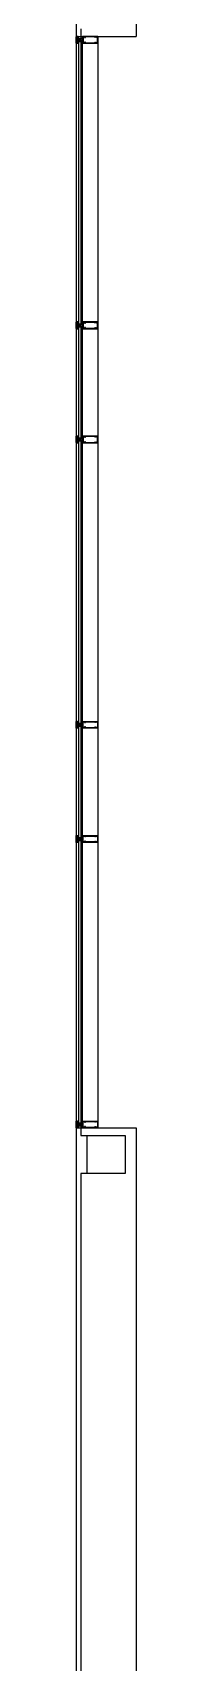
# Model space of a CAD drawing. Extents: x 11182 to 734459, y -1391328 to 152085.
# Drawn here: x 333511 to 333911, y -1333735 to -1322886 of the extents above; entities that cross this region are included whole.
import ezdxf

# ---------------------------------------------------------------- set-up
doc = ezdxf.new("R2010")
doc.units = 0
doc.header["$LTSCALE"] = 500
doc.header["$MEASUREMENT"] = 0
doc.layers.add('1_Wall_Exist', color=251, linetype='CONTINUOUS')

msp = doc.modelspace()

# ---------------------------------------------------------------- linework, layer by layer
at = {"layer": '1_Wall_Exist'}
for p, q in [((333511, -1285944), (333511, -1344584)), ((333911, -1307316), (333911, -1322912)), ((333511, -1322912), (333911, -1322912)), ((333511, -1322912), (333511, -1322957)), ((333526, -1322912), (333511, -1322912)), ((333512, -1322955), (333512, -1322913)), ((333512, -1322913), (333522, -1322913)), ((333520, -1322914), (333520, -1322918)), ((333522, -1322914), (333520, -1322914)), ((333520, -1322918), (333521, -1322919)), ((333521, -1322919), (333521, -1322934)), ((333522, -1322917), (333522, -1322916)), ((333523, -1322916), (333526, -1322916)), ((333526, -1322918), (333523, -1322918)), ((333524, -1322921), (333523, -1322921)), ((333525, -1322913), (333526, -1322912)), ((333526, -1322913), (333525, -1322913)), ((333526, -1322916), (333526, -1322913)), ((333526, -1322916), (333526, -1322916)), ((333526, -1322916), (333526, -1322916)), ((333526, -1322918), (333526, -1322918)), ((333526, -1322918), (333526, -1322918)), ((333528, -1322924), (333553, -1322924)), ((333544, -1322861), (333544, -1330227)), ((333657, -1322912), (333555, -1322912)), ((333555, -1322912), (333555, -1322914)), ((333555, -1322914), (333556, -1322915)), ((333556, -1322917), (333555, -1322918)), ((333555, -1322918), (333555, -1322931)), ((333556, -1322915), (333558, -1322915)), ((333556, -1322915), (333556, -1322915)), ((333558, -1322917), (333556, -1322917)), ((333556, -1322917), (333556, -1322917)), ((333561, -1322920), (333558, -1322920)), ((333558, -1322921), (333558, -1322929)), ((333559, -1322915), (333559, -1322916)), ((333559, -1322916), (333559, -1322916)), ((333561, -1322915), (333561, -1322919)), ((333567, -1322915), (333562, -1322915)), ((333637, -1322915), (333575, -1322915)), ((333654, -1322915), (333644, -1322915)), ((333654, -1322954), (333654, -1322915)), ((333657, -1322912), (333657, -1330176)), ((333657, -1322957), (333657, -1322912)), ((333511, -1322957), (333526, -1322957)), ((333522, -1322955), (333512, -1322955)), ((333521, -1322949), (333520, -1322950)), ((333520, -1322950), (333520, -1322954)), ((333520, -1322954), (333522, -1322954)), ((333521, -1322934), (333521, -1322949)), ((333521, -1322934), (333521, -1322934)), ((333521, -1322934), (333521, -1322934)), ((333522, -1322952), (333522, -1322951)), ((333523, -1322950), (333526, -1322950)), ((333526, -1322953), (333523, -1322953)), ((333525, -1322955), (333526, -1322955)), ((333526, -1322956), (333525, -1322956)), ((333526, -1322950), (333526, -1322939)), ((333542, -1322939), (333526, -1322939)), ((333526, -1322950), (333526, -1322951)), ((333526, -1322951), (333526, -1322950)), ((333526, -1322953), (333526, -1322952)), ((333526, -1322952), (333526, -1322953)), ((333526, -1322955), (333526, -1322953)), ((333528, -1322944), (333528, -1324824)), ((333528, -1322944), (333553, -1322944)), ((333530, -1322939), (333529, -1322939)), ((333540, -1322933), (333540, -1322936)), ((333542, -1322931), (333542, -1322929)), ((333544, -1322931), (333542, -1322931)), ((333542, -1322939), (333542, -1322938)), ((333542, -1322938), (333544, -1322938)), ((333553, -1322929), (333544, -1322929)), ((333544, -1322929), (333544, -1322931)), ((333544, -1322938), (333544, -1322939)), ((333544, -1322939), (333553, -1322939)), ((333553, -1322931), (333553, -1322929)), ((333555, -1322931), (333553, -1322931)), ((333553, -1322938), (333555, -1322938)), ((333553, -1322939), (333553, -1322938)), ((333553, -1322944), (333553, -1324824)), ((333555, -1322938), (333555, -1322951)), ((333555, -1322951), (333556, -1322951)), ((333556, -1322953), (333555, -1322954)), ((333555, -1322954), (333555, -1322957)), ((333555, -1322957), (333657, -1322957)), ((333556, -1322951), (333558, -1322951)), ((333556, -1322951), (333556, -1322951)), ((333556, -1322954), (333556, -1322953)), ((333558, -1322954), (333556, -1322954)), ((333558, -1322929), (333558, -1322940)), ((333558, -1322940), (333558, -1322948)), ((333558, -1322949), (333561, -1322949)), ((333559, -1322952), (333559, -1322952)), ((333559, -1322952), (333559, -1322953)), ((333561, -1322949), (333561, -1322953)), ((333562, -1322954), (333567, -1322954)), ((333575, -1322954), (333637, -1322954)), ((333644, -1322954), (333654, -1322954)), ((333511, -1324812), (333511, -1324857)), ((333526, -1324812), (333511, -1324812)), ((333511, -1324857), (333526, -1324857)), ((333512, -1324855), (333512, -1324813)), ((333512, -1324813), (333522, -1324813)), ((333522, -1324855), (333512, -1324855)), ((333520, -1324814), (333520, -1324818)), ((333522, -1324814), (333520, -1324814)), ((333520, -1324818), (333521, -1324819)), ((333521, -1324849), (333520, -1324850)), ((333520, -1324850), (333520, -1324854)), ((333520, -1324854), (333522, -1324854)), ((333521, -1324819), (333521, -1324834)), ((333521, -1324834), (333521, -1324849)), ((333521, -1324834), (333521, -1324834)), ((333521, -1324834), (333521, -1324834)), ((333522, -1324817), (333522, -1324816)), ((333522, -1324852), (333522, -1324851)), ((333523, -1324816), (333526, -1324816)), ((333526, -1324818), (333523, -1324818)), ((333524, -1324821), (333523, -1324821)), ((333523, -1324850), (333526, -1324850)), ((333526, -1324853), (333523, -1324853)), ((333525, -1324813), (333526, -1324812)), ((333526, -1324813), (333525, -1324813)), ((333525, -1324855), (333526, -1324855)), ((333526, -1324856), (333525, -1324856)), ((333526, -1324816), (333526, -1324813)), ((333526, -1324816), (333526, -1324816)), ((333526, -1324816), (333526, -1324816)), ((333526, -1324818), (333526, -1324818)), ((333526, -1324818), (333526, -1324818)), ((333526, -1324850), (333526, -1324839)), ((333542, -1324839), (333526, -1324839)), ((333526, -1324850), (333526, -1324851)), ((333526, -1324851), (333526, -1324850)), ((333526, -1324853), (333526, -1324852)), ((333526, -1324852), (333526, -1324853)), ((333526, -1324855), (333526, -1324853)), ((333528, -1324824), (333553, -1324824)), ((333528, -1324844), (333528, -1325584)), ((333528, -1324844), (333553, -1324844)), ((333530, -1324839), (333529, -1324839)), ((333540, -1324833), (333540, -1324836)), ((333542, -1324831), (333542, -1324829)), ((333544, -1324831), (333542, -1324831)), ((333542, -1324839), (333542, -1324838)), ((333542, -1324838), (333544, -1324838)), ((333553, -1324829), (333544, -1324829)), ((333544, -1324829), (333544, -1324831)), ((333544, -1324838), (333544, -1324839)), ((333544, -1324839), (333553, -1324839)), ((333553, -1324831), (333553, -1324829)), ((333555, -1324831), (333553, -1324831)), ((333553, -1324838), (333555, -1324838)), ((333553, -1324839), (333553, -1324838)), ((333553, -1324844), (333553, -1325584)), ((333657, -1324812), (333555, -1324812)), ((333555, -1324812), (333555, -1324814)), ((333555, -1324814), (333556, -1324815)), ((333556, -1324817), (333555, -1324818)), ((333555, -1324818), (333555, -1324831)), ((333555, -1324838), (333555, -1324851)), ((333555, -1324851), (333556, -1324851)), ((333556, -1324853), (333555, -1324854)), ((333555, -1324854), (333555, -1324857)), ((333555, -1324857), (333657, -1324857)), ((333556, -1324815), (333558, -1324815)), ((333556, -1324815), (333556, -1324815)), ((333558, -1324817), (333556, -1324817)), ((333556, -1324817), (333556, -1324817)), ((333556, -1324851), (333558, -1324851)), ((333556, -1324851), (333556, -1324851)), ((333556, -1324854), (333556, -1324853)), ((333558, -1324854), (333556, -1324854)), ((333561, -1324820), (333558, -1324820)), ((333558, -1324821), (333558, -1324829)), ((333558, -1324829), (333558, -1324840)), ((333558, -1324840), (333558, -1324848)), ((333558, -1324849), (333561, -1324849)), ((333559, -1324815), (333559, -1324816)), ((333559, -1324816), (333559, -1324816)), ((333559, -1324852), (333559, -1324852)), ((333559, -1324852), (333559, -1324853)), ((333561, -1324815), (333561, -1324819)), ((333561, -1324849), (333561, -1324853)), ((333567, -1324815), (333562, -1324815)), ((333562, -1324854), (333567, -1324854)), ((333637, -1324815), (333575, -1324815)), ((333575, -1324854), (333637, -1324854)), ((333654, -1324815), (333644, -1324815)), ((333644, -1324854), (333654, -1324854)), ((333654, -1324854), (333654, -1324815)), ((333657, -1324857), (333657, -1324812)), ((333511, -1325572), (333511, -1325617)), ((333526, -1325572), (333511, -1325572)), ((333511, -1325617), (333526, -1325617)), ((333512, -1325615), (333512, -1325573)), ((333512, -1325573), (333522, -1325573)), ((333522, -1325615), (333512, -1325615)), ((333520, -1325574), (333520, -1325578)), ((333522, -1325574), (333520, -1325574)), ((333520, -1325578), (333521, -1325579)), ((333521, -1325609), (333520, -1325610)), ((333520, -1325610), (333520, -1325614)), ((333520, -1325614), (333522, -1325614)), ((333521, -1325579), (333521, -1325594)), ((333521, -1325594), (333521, -1325609)), ((333521, -1325594), (333521, -1325594)), ((333521, -1325594), (333521, -1325594)), ((333522, -1325577), (333522, -1325576)), ((333522, -1325612), (333522, -1325611)), ((333523, -1325576), (333526, -1325576)), ((333526, -1325578), (333523, -1325578)), ((333524, -1325581), (333523, -1325581)), ((333523, -1325610), (333526, -1325610)), ((333526, -1325613), (333523, -1325613)), ((333525, -1325573), (333526, -1325572)), ((333526, -1325573), (333525, -1325573)), ((333525, -1325615), (333526, -1325615)), ((333526, -1325616), (333525, -1325616)), ((333526, -1325576), (333526, -1325573)), ((333526, -1325576), (333526, -1325576)), ((333526, -1325576), (333526, -1325576)), ((333526, -1325578), (333526, -1325578)), ((333526, -1325578), (333526, -1325578)), ((333526, -1325610), (333526, -1325599)), ((333542, -1325599), (333526, -1325599)), ((333526, -1325610), (333526, -1325611)), ((333526, -1325611), (333526, -1325610)), ((333526, -1325613), (333526, -1325612)), ((333526, -1325612), (333526, -1325613)), ((333526, -1325615), (333526, -1325613)), ((333528, -1325584), (333553, -1325584)), ((333528, -1325604), (333528, -1327483)), ((333528, -1325604), (333553, -1325604)), ((333530, -1325599), (333529, -1325599)), ((333540, -1325593), (333540, -1325596)), ((333542, -1325591), (333542, -1325589)), ((333544, -1325591), (333542, -1325591)), ((333542, -1325599), (333542, -1325598)), ((333542, -1325598), (333544, -1325598)), ((333553, -1325589), (333544, -1325589)), ((333544, -1325589), (333544, -1325591)), ((333544, -1325598), (333544, -1325599)), ((333544, -1325599), (333553, -1325599)), ((333553, -1325591), (333553, -1325589)), ((333555, -1325591), (333553, -1325591)), ((333553, -1325598), (333555, -1325598)), ((333553, -1325599), (333553, -1325598)), ((333553, -1325604), (333553, -1327483)), ((333657, -1325572), (333555, -1325572)), ((333555, -1325572), (333555, -1325574)), ((333555, -1325574), (333556, -1325575)), ((333556, -1325577), (333555, -1325578)), ((333555, -1325578), (333555, -1325591)), ((333555, -1325598), (333555, -1325611)), ((333555, -1325611), (333556, -1325611)), ((333556, -1325613), (333555, -1325614)), ((333555, -1325614), (333555, -1325617)), ((333555, -1325617), (333657, -1325617)), ((333556, -1325575), (333558, -1325575)), ((333556, -1325575), (333556, -1325575)), ((333558, -1325577), (333556, -1325577)), ((333556, -1325577), (333556, -1325577)), ((333556, -1325611), (333558, -1325611)), ((333556, -1325611), (333556, -1325611)), ((333556, -1325614), (333556, -1325613)), ((333558, -1325614), (333556, -1325614)), ((333561, -1325580), (333558, -1325580)), ((333558, -1325581), (333558, -1325589)), ((333558, -1325589), (333558, -1325600)), ((333558, -1325600), (333558, -1325608)), ((333558, -1325609), (333561, -1325609)), ((333559, -1325575), (333559, -1325576)), ((333559, -1325576), (333559, -1325576)), ((333559, -1325612), (333559, -1325612)), ((333559, -1325612), (333559, -1325613)), ((333561, -1325575), (333561, -1325579)), ((333561, -1325609), (333561, -1325613)), ((333567, -1325575), (333562, -1325575)), ((333562, -1325614), (333567, -1325614)), ((333637, -1325575), (333575, -1325575)), ((333575, -1325614), (333637, -1325614)), ((333654, -1325575), (333644, -1325575)), ((333644, -1325614), (333654, -1325614)), ((333654, -1325614), (333654, -1325575)), ((333657, -1325617), (333657, -1325572)), ((333511, -1327516), (333511, -1327471)), ((333511, -1327471), (333526, -1327471)), ((333512, -1327472), (333512, -1327514)), ((333522, -1327472), (333512, -1327472)), ((333520, -1327477), (333520, -1327473)), ((333520, -1327473), (333522, -1327473)), ((333521, -1327478), (333520, -1327477)), ((333521, -1327493), (333521, -1327478)), ((333522, -1327475), (333522, -1327476)), ((333526, -1327475), (333523, -1327475)), ((333523, -1327477), (333526, -1327477)), ((333526, -1327471), (333525, -1327472)), ((333525, -1327472), (333526, -1327472)), ((333526, -1327472), (333526, -1327475)), ((333526, -1327475), (333526, -1327475)), ((333526, -1327475), (333526, -1327475)), ((333526, -1327477), (333526, -1327477)), ((333526, -1327477), (333526, -1327477)), ((333555, -1327471), (333657, -1327471)), ((333555, -1327473), (333555, -1327471)), ((333556, -1327474), (333555, -1327473)), ((333555, -1327477), (333556, -1327476)), ((333555, -1327490), (333555, -1327477)), ((333558, -1327474), (333556, -1327474)), ((333556, -1327474), (333556, -1327474)), ((333556, -1327476), (333558, -1327476)), ((333556, -1327476), (333556, -1327476)), ((333558, -1327479), (333561, -1327479)), ((333558, -1327488), (333558, -1327480)), ((333559, -1327475), (333559, -1327474)), ((333559, -1327475), (333559, -1327475)), ((333561, -1327478), (333561, -1327474)), ((333562, -1327474), (333567, -1327474)), ((333575, -1327474), (333637, -1327474)), ((333644, -1327474), (333654, -1327474)), ((333654, -1327474), (333654, -1327513)), ((333657, -1327471), (333657, -1327516)), ((333526, -1327516), (333511, -1327516)), ((333512, -1327514), (333522, -1327514)), ((333520, -1327509), (333521, -1327508)), ((333520, -1327513), (333520, -1327509)), ((333522, -1327513), (333520, -1327513)), ((333521, -1327493), (333521, -1327493)), ((333521, -1327494), (333521, -1327493)), ((333521, -1327508), (333521, -1327494)), ((333522, -1327510), (333522, -1327511)), ((333524, -1327506), (333523, -1327506)), ((333526, -1327509), (333523, -1327509)), ((333523, -1327512), (333526, -1327512)), ((333526, -1327514), (333525, -1327514)), ((333525, -1327515), (333526, -1327515)), ((333526, -1327498), (333526, -1327509)), ((333526, -1327510), (333526, -1327509)), ((333526, -1327509), (333526, -1327510)), ((333526, -1327512), (333526, -1327511)), ((333526, -1327511), (333526, -1327512)), ((333526, -1327512), (333526, -1327514)), ((333528, -1327483), (333553, -1327483)), ((333528, -1327503), (333528, -1328243)), ((333528, -1327503), (333553, -1327503)), ((333530, -1327488), (333529, -1327488)), ((333540, -1327495), (333540, -1327492)), ((333542, -1327488), (333542, -1327490)), ((333542, -1327490), (333544, -1327490)), ((333544, -1327497), (333542, -1327497)), ((333542, -1327497), (333542, -1327498)), ((333544, -1327488), (333553, -1327488)), ((333544, -1327490), (333544, -1327488)), ((333544, -1327498), (333544, -1327497)), ((333553, -1327498), (333544, -1327498)), ((333553, -1327488), (333553, -1327490)), ((333553, -1327490), (333555, -1327490)), ((333555, -1327497), (333553, -1327497)), ((333553, -1327497), (333553, -1327498)), ((333553, -1327503), (333553, -1328243)), ((333555, -1327510), (333555, -1327497)), ((333556, -1327510), (333555, -1327510)), ((333555, -1327513), (333556, -1327512)), ((333555, -1327516), (333555, -1327513)), ((333657, -1327516), (333555, -1327516)), ((333558, -1327510), (333556, -1327510)), ((333556, -1327510), (333556, -1327510)), ((333556, -1327512), (333556, -1327513)), ((333556, -1327513), (333558, -1327513)), ((333558, -1327499), (333558, -1327488)), ((333558, -1327507), (333558, -1327499)), ((333561, -1327508), (333558, -1327508)), ((333559, -1327512), (333559, -1327511)), ((333559, -1327511), (333559, -1327511)), ((333561, -1327512), (333561, -1327508)), ((333567, -1327513), (333562, -1327513)), ((333637, -1327513), (333575, -1327513)), ((333654, -1327513), (333644, -1327513)), ((333511, -1328276), (333511, -1328231)), ((333511, -1328231), (333526, -1328231)), ((333512, -1328232), (333512, -1328274)), ((333522, -1328232), (333512, -1328232)), ((333520, -1328237), (333520, -1328233)), ((333520, -1328233), (333522, -1328233)), ((333521, -1328238), (333520, -1328237)), ((333521, -1328253), (333521, -1328238)), ((333522, -1328235), (333522, -1328236)), ((333526, -1328235), (333523, -1328235)), ((333523, -1328237), (333526, -1328237)), ((333526, -1328231), (333525, -1328232)), ((333525, -1328232), (333526, -1328232)), ((333526, -1328232), (333526, -1328235)), ((333526, -1328235), (333526, -1328235)), ((333526, -1328235), (333526, -1328235)), ((333526, -1328237), (333526, -1328237)), ((333526, -1328237), (333526, -1328237)), ((333555, -1328231), (333657, -1328231)), ((333555, -1328233), (333555, -1328231)), ((333556, -1328234), (333555, -1328233)), ((333555, -1328237), (333556, -1328236)), ((333555, -1328250), (333555, -1328237)), ((333558, -1328234), (333556, -1328234)), ((333556, -1328234), (333556, -1328234)), ((333556, -1328236), (333558, -1328236)), ((333556, -1328236), (333556, -1328236)), ((333558, -1328239), (333561, -1328239)), ((333558, -1328248), (333558, -1328240)), ((333559, -1328235), (333559, -1328234)), ((333559, -1328235), (333559, -1328235)), ((333561, -1328238), (333561, -1328234)), ((333562, -1328234), (333567, -1328234)), ((333575, -1328234), (333637, -1328234)), ((333644, -1328234), (333654, -1328234)), ((333654, -1328234), (333654, -1328273)), ((333657, -1328231), (333657, -1328276)), ((333526, -1328276), (333511, -1328276)), ((333512, -1328274), (333522, -1328274)), ((333520, -1328269), (333521, -1328268)), ((333520, -1328273), (333520, -1328269)), ((333522, -1328273), (333520, -1328273)), ((333521, -1328253), (333521, -1328253)), ((333521, -1328254), (333521, -1328253)), ((333521, -1328268), (333521, -1328254)), ((333522, -1328270), (333522, -1328271)), ((333524, -1328266), (333523, -1328266)), ((333526, -1328269), (333523, -1328269)), ((333523, -1328272), (333526, -1328272)), ((333526, -1328274), (333525, -1328274)), ((333525, -1328275), (333526, -1328275)), ((333526, -1328258), (333526, -1328269)), ((333526, -1328270), (333526, -1328269)), ((333526, -1328269), (333526, -1328270)), ((333526, -1328272), (333526, -1328271)), ((333526, -1328271), (333526, -1328272)), ((333526, -1328272), (333526, -1328274)), ((333528, -1328243), (333553, -1328243)), ((333528, -1328263), (333528, -1330143)), ((333528, -1328263), (333553, -1328263)), ((333530, -1328248), (333529, -1328248)), ((333540, -1328255), (333540, -1328252)), ((333542, -1328248), (333542, -1328250)), ((333542, -1328250), (333544, -1328250)), ((333544, -1328257), (333542, -1328257)), ((333542, -1328257), (333542, -1328258)), ((333544, -1328248), (333553, -1328248)), ((333544, -1328250), (333544, -1328248)), ((333544, -1328258), (333544, -1328257)), ((333553, -1328258), (333544, -1328258)), ((333553, -1328248), (333553, -1328250)), ((333553, -1328250), (333555, -1328250)), ((333555, -1328257), (333553, -1328257)), ((333553, -1328257), (333553, -1328258)), ((333553, -1328263), (333553, -1330143)), ((333555, -1328270), (333555, -1328257)), ((333556, -1328270), (333555, -1328270)), ((333555, -1328273), (333556, -1328272)), ((333555, -1328276), (333555, -1328273)), ((333657, -1328276), (333555, -1328276)), ((333558, -1328270), (333556, -1328270)), ((333556, -1328270), (333556, -1328270)), ((333556, -1328272), (333556, -1328273)), ((333556, -1328273), (333558, -1328273)), ((333558, -1328259), (333558, -1328248)), ((333558, -1328267), (333558, -1328259)), ((333561, -1328268), (333558, -1328268)), ((333559, -1328272), (333559, -1328271)), ((333559, -1328271), (333559, -1328271)), ((333561, -1328272), (333561, -1328268)), ((333567, -1328273), (333562, -1328273)), ((333637, -1328273), (333575, -1328273)), ((333654, -1328273), (333644, -1328273)), ((333511, -1330176), (333511, -1330131)), ((333511, -1330131), (333526, -1330131)), ((333511, -1330176), (333911, -1330176)), ((333526, -1330176), (333511, -1330176)), ((333512, -1330132), (333512, -1330174)), ((333522, -1330132), (333512, -1330132)), ((333512, -1330174), (333522, -1330174)), ((333520, -1330137), (333520, -1330133)), ((333520, -1330133), (333522, -1330133)), ((333521, -1330138), (333520, -1330137)), ((333520, -1330169), (333521, -1330168)), ((333520, -1330173), (333520, -1330169)), ((333522, -1330173), (333520, -1330173)), ((333521, -1330153), (333521, -1330138)), ((333521, -1330153), (333521, -1330153)), ((333521, -1330154), (333521, -1330153)), ((333521, -1330168), (333521, -1330154)), ((333522, -1330135), (333522, -1330136)), ((333522, -1330170), (333522, -1330171)), ((333526, -1330135), (333523, -1330135)), ((333523, -1330137), (333526, -1330137)), ((333524, -1330166), (333523, -1330166)), ((333526, -1330169), (333523, -1330169)), ((333523, -1330172), (333526, -1330172)), ((333526, -1330131), (333525, -1330132)), ((333525, -1330132), (333526, -1330132)), ((333526, -1330174), (333525, -1330174)), ((333525, -1330175), (333526, -1330175)), ((333526, -1330132), (333526, -1330135)), ((333526, -1330135), (333526, -1330135)), ((333526, -1330135), (333526, -1330135)), ((333526, -1330137), (333526, -1330137)), ((333526, -1330137), (333526, -1330137)), ((333526, -1330158), (333526, -1330169)), ((333526, -1330170), (333526, -1330169)), ((333526, -1330169), (333526, -1330170)), ((333526, -1330172), (333526, -1330171)), ((333526, -1330171), (333526, -1330172)), ((333526, -1330172), (333526, -1330174)), ((333528, -1330143), (333553, -1330143)), ((333528, -1330163), (333553, -1330163)), ((333530, -1330148), (333529, -1330148)), ((333540, -1330155), (333540, -1330152)), ((333542, -1330148), (333542, -1330150)), ((333542, -1330150), (333544, -1330150)), ((333544, -1330157), (333542, -1330157)), ((333542, -1330157), (333542, -1330158)), ((333544, -1330148), (333553, -1330148)), ((333544, -1330150), (333544, -1330148)), ((333544, -1330158), (333544, -1330157)), ((333553, -1330158), (333544, -1330158)), ((333553, -1330148), (333553, -1330150)), ((333553, -1330150), (333555, -1330150)), ((333555, -1330157), (333553, -1330157)), ((333553, -1330157), (333553, -1330158)), ((333555, -1330131), (333657, -1330131)), ((333555, -1330133), (333555, -1330131)), ((333556, -1330134), (333555, -1330133)), ((333555, -1330137), (333556, -1330136)), ((333555, -1330150), (333555, -1330137)), ((333555, -1330170), (333555, -1330157)), ((333556, -1330170), (333555, -1330170)), ((333555, -1330173), (333556, -1330172)), ((333555, -1330176), (333555, -1330173)), ((333657, -1330176), (333555, -1330176)), ((333558, -1330134), (333556, -1330134)), ((333556, -1330134), (333556, -1330134)), ((333556, -1330136), (333558, -1330136)), ((333556, -1330136), (333556, -1330136)), ((333558, -1330170), (333556, -1330170)), ((333556, -1330170), (333556, -1330170)), ((333556, -1330172), (333556, -1330173)), ((333556, -1330173), (333558, -1330173)), ((333558, -1330139), (333561, -1330139)), ((333558, -1330148), (333558, -1330140)), ((333558, -1330159), (333558, -1330148)), ((333558, -1330167), (333558, -1330159)), ((333561, -1330168), (333558, -1330168)), ((333559, -1330135), (333559, -1330134)), ((333559, -1330135), (333559, -1330135)), ((333559, -1330172), (333559, -1330171)), ((333559, -1330171), (333559, -1330171)), ((333561, -1330138), (333561, -1330134)), ((333561, -1330172), (333561, -1330168)), ((333562, -1330134), (333567, -1330134)), ((333567, -1330173), (333562, -1330173)), ((333575, -1330134), (333637, -1330134)), ((333637, -1330173), (333575, -1330173)), ((333644, -1330134), (333654, -1330134)), ((333654, -1330173), (333644, -1330173)), ((333654, -1330134), (333654, -1330173)), ((333657, -1330131), (333657, -1330176)), ((333911, -1330176), (333911, -1338152)), ((333544, -1330227), (333838, -1330227)), ((333584, -1330227), (333584, -1330481)), ((333838, -1330227), (333838, -1330481)), ((333838, -1330481), (333544, -1330481)), ((333544, -1330481), (333544, -1337847))]:
    msp.add_line(p, q, dxfattribs=at)
for points in [[(333526, -1322944), (333523, -1322948), (333523, -1322921), (333526, -1322924)], [(333526, -1322918), (333526, -1322929), (333542, -1322929)], [(333534, -1322932), (333534, -1322936)], [(333526, -1324844), (333523, -1324848), (333523, -1324821), (333526, -1324824)], [(333526, -1324818), (333526, -1324829), (333542, -1324829)], [(333534, -1324832), (333534, -1324836)], [(333526, -1325604), (333523, -1325608), (333523, -1325581), (333526, -1325584)], [(333526, -1325578), (333526, -1325589), (333542, -1325589)], [(333534, -1325592), (333534, -1325596)], [(333526, -1327483), (333523, -1327480), (333523, -1327507), (333526, -1327503)], [(333542, -1327488), (333526, -1327488), (333526, -1327477)], [(333526, -1327498), (333542, -1327498)], [(333534, -1327495), (333534, -1327491)], [(333526, -1328243), (333523, -1328240), (333523, -1328267), (333526, -1328263)], [(333542, -1328248), (333526, -1328248), (333526, -1328237)], [(333526, -1328258), (333542, -1328258)], [(333534, -1328255), (333534, -1328251)], [(333526, -1330143), (333523, -1330140), (333523, -1330167), (333526, -1330163)], [(333542, -1330148), (333526, -1330148), (333526, -1330137)], [(333526, -1330158), (333542, -1330158)], [(333534, -1330155), (333534, -1330151)]]:
    msp.add_lwpolyline(points, dxfattribs=at)
for points in [[(333530, -1322929), (333530, -1322931, 0.414214), (333530, -1322932), (333539, -1322932)], [(333539, -1322936), (333530, -1322936, 0.414214), (333530, -1322937), (333530, -1322939)], [(333530, -1324829), (333530, -1324831, 0.414214), (333530, -1324832), (333539, -1324832)], [(333539, -1324836), (333530, -1324836, 0.414214), (333530, -1324837), (333530, -1324839)], [(333530, -1325589), (333530, -1325591, 0.414214), (333530, -1325592), (333539, -1325592)], [(333539, -1325596), (333530, -1325596, 0.414214), (333530, -1325597), (333530, -1325599)], [(333539, -1327491), (333530, -1327491, -0.414214), (333530, -1327490), (333530, -1327488)], [(333530, -1327498), (333530, -1327496, -0.414214), (333530, -1327495), (333539, -1327495)], [(333539, -1328251), (333530, -1328251, -0.414214), (333530, -1328250), (333530, -1328248)], [(333530, -1328258), (333530, -1328256, -0.414214), (333530, -1328255), (333539, -1328255)], [(333539, -1330151), (333530, -1330151, -0.414214), (333530, -1330150), (333530, -1330148)], [(333530, -1330158), (333530, -1330156, -0.414214), (333530, -1330155), (333539, -1330155)]]:
    msp.add_lwpolyline(points, format="xyb", dxfattribs=at)
for centre, radius, start, end in [((333523, -1322913), 1.4, 180, 15), ((333523, -1322913), 1.57, 226.4539, 343.5461), ((333523, -1322916), 0.787, 90, 180), ((333523, -1322917), 0.787, 180, 270), ((333527, -1322910), 1.31, 263.6484, 335.724), ((333526, -1322912), 0.237, 285, 90), ((333526, -1322913), 0.254, 0, 105), ((333528, -1322916), 1.49, 90, 270), ((333526, -1322923), 2.02, 29.6905, 77.3816), ((333555, -1322909), 2.27, 216.4323, 271.0342), ((333553, -1322916), 1.94, 270, 90), ((333556, -1322922), 2.94, 105.9481, 156.103), ((333558, -1322915), 0.787, 0, 90), ((333558, -1322916), 0.787, 270.4979, 0.4979), ((333558, -1322921), 0.787, 90, 180), ((333562, -1322915), 0.787, 90, 180), ((333561, -1322919), 0.787, 270, 0), ((333571, -1322916), 3.92, 159.146, 228.0713), ((333569, -1322918), 1.12, 249.2518, 20.7483), ((333571, -1322916), 1.89, 308.6206, 231.3794), ((333573, -1322918), 1.08, 154.5966, 295.4034), ((333571, -1322916), 3.92, 311.9287, 20.854), ((333641, -1322916), 3.92, 159.146, 228.0713), ((333638, -1322918), 1.12, 249.2518, 20.7483), ((333641, -1322916), 1.89, 308.6206, 231.3794), ((333643, -1322918), 1.08, 154.5966, 295.4034), ((333641, -1322916), 3.92, 311.9287, 20.854), ((333523, -1322951), 0.787, 90, 180), ((333523, -1322952), 0.787, 180, 270), ((333523, -1322956), 1.57, 16.4539, 133.5461), ((333523, -1322955), 1.4, 345, 180), ((333526, -1322946), 2.02, 282.6184, 330.3095), ((333528, -1322952), 1.49, 90, 270), ((333526, -1322955), 0.254, 255, 0), ((333526, -1322956), 0.237, 270, 75), ((333527, -1322958), 1.31, 24.276, 96.3516), ((333539, -1322933), 0.787, 0, 90), ((333539, -1322936), 0.787, 270, 0), ((333556, -1322946), 2.94, 203.897, 254.0519), ((333553, -1322953), 1.94, 270, 90), ((333555, -1322959), 2.27, 88.9658, 143.5677), ((333558, -1322948), 0.787, 180, 270), ((333558, -1322952), 0.787, 359.5021, 89.5021), ((333558, -1322953), 0.787, 270, 0), ((333561, -1322949), 0.787, 0, 90), ((333562, -1322953), 0.787, 180, 270), ((333571, -1322952), 3.92, 131.9287, 200.854), ((333569, -1322950), 1.12, 339.2518, 110.7483), ((333571, -1322952), 1.89, 128.6206, 51.3794), ((333573, -1322950), 1.08, 64.5966, 205.4034), ((333571, -1322952), 3.92, 339.146, 48.0713), ((333641, -1322952), 3.92, 131.9287, 200.854), ((333638, -1322950), 1.12, 339.2518, 110.7483), ((333641, -1322952), 1.89, 128.6206, 51.3794), ((333643, -1322950), 1.08, 64.5966, 205.4034), ((333641, -1322952), 3.92, 339.146, 48.0713), ((333523, -1324813), 1.4, 180, 15), ((333523, -1324813), 1.57, 226.4539, 343.5461), ((333523, -1324816), 0.787, 90, 180), ((333523, -1324817), 0.787, 180, 270), ((333523, -1324851), 0.787, 90, 180), ((333523, -1324852), 0.787, 180, 270), ((333523, -1324856), 1.57, 16.4539, 133.5461), ((333523, -1324855), 1.4, 345, 180), ((333527, -1324810), 1.31, 263.6484, 335.724), ((333526, -1324812), 0.237, 285, 90), ((333526, -1324813), 0.254, 0, 105), ((333528, -1324816), 1.49, 90, 270), ((333526, -1324823), 2.02, 29.6905, 77.3816), ((333526, -1324846), 2.02, 282.6184, 330.3095), ((333528, -1324852), 1.49, 90, 270), ((333526, -1324855), 0.254, 255, 0), ((333526, -1324856), 0.237, 270, 75), ((333527, -1324858), 1.31, 24.276, 96.3516), ((333539, -1324833), 0.787, 0, 90), ((333539, -1324836), 0.787, 270, 0), ((333555, -1324809), 2.27, 216.4323, 271.0342), ((333553, -1324816), 1.94, 270, 90), ((333556, -1324822), 2.94, 105.9481, 156.103), ((333556, -1324846), 2.94, 203.897, 254.0519), ((333553, -1324853), 1.94, 270, 90), ((333555, -1324859), 2.27, 88.9658, 143.5677), ((333558, -1324815), 0.787, 0, 90), ((333558, -1324816), 0.787, 270.4979, 0.4979), ((333558, -1324821), 0.787, 90, 180), ((333558, -1324848), 0.787, 180, 270), ((333558, -1324852), 0.787, 359.5021, 89.5021), ((333558, -1324853), 0.787, 270, 0), ((333562, -1324815), 0.787, 90, 180), ((333561, -1324819), 0.787, 270, 0), ((333561, -1324849), 0.787, 0, 90), ((333562, -1324853), 0.787, 180, 270), ((333571, -1324816), 3.92, 159.146, 228.0713), ((333571, -1324852), 3.92, 131.9287, 200.854), ((333569, -1324818), 1.12, 249.2518, 20.7483), ((333569, -1324850), 1.12, 339.2518, 110.7483), ((333571, -1324816), 1.89, 308.6206, 231.3794), ((333571, -1324852), 1.89, 128.6206, 51.3794), ((333573, -1324818), 1.08, 154.5966, 295.4034), ((333573, -1324850), 1.08, 64.5966, 205.4034), ((333571, -1324816), 3.92, 311.9287, 20.854), ((333571, -1324852), 3.92, 339.146, 48.0713), ((333641, -1324816), 3.92, 159.146, 228.0713), ((333641, -1324852), 3.92, 131.9287, 200.854), ((333638, -1324818), 1.12, 249.2518, 20.7483), ((333638, -1324850), 1.12, 339.2518, 110.7483), ((333641, -1324816), 1.89, 308.6206, 231.3794), ((333641, -1324852), 1.89, 128.6206, 51.3794), ((333643, -1324818), 1.08, 154.5966, 295.4034), ((333643, -1324850), 1.08, 64.5966, 205.4034), ((333641, -1324816), 3.92, 311.9287, 20.854), ((333641, -1324852), 3.92, 339.146, 48.0713), ((333523, -1325573), 1.4, 180, 15), ((333523, -1325573), 1.57, 226.4539, 343.5461), ((333523, -1325576), 0.787, 90, 180), ((333523, -1325577), 0.787, 180, 270), ((333523, -1325611), 0.787, 90, 180), ((333523, -1325612), 0.787, 180, 270), ((333523, -1325616), 1.57, 16.4539, 133.5461), ((333523, -1325615), 1.4, 345, 180), ((333527, -1325570), 1.31, 263.6484, 335.724), ((333526, -1325572), 0.237, 285, 90), ((333526, -1325573), 0.254, 0, 105), ((333528, -1325576), 1.49, 90, 270), ((333526, -1325583), 2.02, 29.6905, 77.3816), ((333526, -1325606), 2.02, 282.6184, 330.3095), ((333528, -1325612), 1.49, 90, 270), ((333526, -1325615), 0.254, 255, 0), ((333526, -1325616), 0.237, 270, 75), ((333527, -1325618), 1.31, 24.276, 96.3516), ((333539, -1325593), 0.787, 0, 90), ((333539, -1325596), 0.787, 270, 0), ((333555, -1325569), 2.27, 216.4323, 271.0342), ((333553, -1325576), 1.94, 270, 90), ((333556, -1325582), 2.94, 105.9481, 156.103), ((333556, -1325606), 2.94, 203.897, 254.0519), ((333553, -1325613), 1.94, 270, 90), ((333555, -1325619), 2.27, 88.9658, 143.5677), ((333558, -1325575), 0.787, 0, 90), ((333558, -1325576), 0.787, 270.4979, 0.4979), ((333558, -1325581), 0.787, 90, 180), ((333558, -1325608), 0.787, 180, 270), ((333558, -1325612), 0.787, 359.5021, 89.5021), ((333558, -1325613), 0.787, 270, 0), ((333562, -1325575), 0.787, 90, 180), ((333561, -1325579), 0.787, 270, 0), ((333561, -1325609), 0.787, 0, 90), ((333562, -1325613), 0.787, 180, 270), ((333571, -1325576), 3.92, 159.146, 228.0713), ((333571, -1325612), 3.92, 131.9287, 200.854), ((333569, -1325578), 1.12, 249.2518, 20.7483), ((333569, -1325610), 1.12, 339.2518, 110.7483), ((333571, -1325576), 1.89, 308.6206, 231.3794), ((333571, -1325612), 1.89, 128.6206, 51.3794), ((333573, -1325578), 1.08, 154.5966, 295.4034), ((333573, -1325610), 1.08, 64.5966, 205.4034), ((333571, -1325576), 3.92, 311.9287, 20.854), ((333571, -1325612), 3.92, 339.146, 48.0713), ((333641, -1325576), 3.92, 159.146, 228.0713), ((333641, -1325612), 3.92, 131.9287, 200.854), ((333638, -1325578), 1.12, 249.2518, 20.7483), ((333638, -1325610), 1.12, 339.2518, 110.7483), ((333641, -1325576), 1.89, 308.6206, 231.3794), ((333641, -1325612), 1.89, 128.6206, 51.3794), ((333643, -1325578), 1.08, 154.5966, 295.4034), ((333643, -1325610), 1.08, 64.5966, 205.4034), ((333641, -1325576), 3.92, 311.9287, 20.854), ((333641, -1325612), 3.92, 339.146, 48.0713), ((333523, -1327472), 1.57, 226.4539, 343.5461), ((333523, -1327472), 1.4, 180, 15), ((333523, -1327475), 0.787, 90, 180), ((333523, -1327476), 0.787, 180, 270), ((333527, -1327469), 1.31, 263.6484, 335.724), ((333526, -1327471), 0.237, 285, 90), ((333526, -1327472), 0.254, 360, 105), ((333528, -1327475), 1.49, 90, 270), ((333526, -1327482), 2.02, 29.6905, 77.3816), ((333555, -1327468), 2.27, 216.4323, 271.0342), ((333553, -1327475), 1.94, 270, 90), ((333556, -1327481), 2.94, 105.9481, 156.103), ((333558, -1327474), 0.787, 360, 90), ((333558, -1327475), 0.787, 270.4979, 0.4979), ((333558, -1327480), 0.787, 90, 180), ((333562, -1327474), 0.787, 90, 180), ((333561, -1327478), 0.787, 270, 360), ((333571, -1327475), 3.92, 159.146, 228.0713), ((333569, -1327477), 1.12, 249.2517, 20.7482), ((333571, -1327475), 1.89, 308.6206, 231.3794), ((333573, -1327477), 1.08, 154.5966, 295.4034), ((333571, -1327475), 3.92, 311.9287, 20.854), ((333641, -1327475), 3.92, 159.146, 228.0713), ((333638, -1327477), 1.12, 249.2517, 20.7482), ((333641, -1327475), 1.89, 308.6206, 231.3794), ((333643, -1327477), 1.08, 154.5966, 295.4034), ((333641, -1327475), 3.92, 311.9287, 20.854), ((333523, -1327510), 0.787, 90, 180), ((333523, -1327511), 0.787, 180, 270), ((333523, -1327514), 1.4, 345, 180), ((333523, -1327515), 1.57, 16.4539, 133.5461), ((333526, -1327505), 2.02, 282.6184, 330.3095), ((333528, -1327511), 1.49, 90, 270), ((333526, -1327514), 0.254, 255, 360), ((333526, -1327515), 0.237, 270, 75), ((333527, -1327517), 1.31, 24.276, 96.3516), ((333539, -1327492), 0.787, 360, 90), ((333539, -1327495), 0.787, 270, 360), ((333556, -1327505), 2.94, 203.897, 254.0519), ((333553, -1327512), 1.94, 270, 90), ((333555, -1327518), 2.27, 88.9658, 143.5677), ((333558, -1327507), 0.787, 180, 270), ((333558, -1327511), 0.787, 359.5021, 89.5021), ((333558, -1327512), 0.787, 270, 360), ((333561, -1327508), 0.787, 360, 90), ((333562, -1327512), 0.787, 180, 270), ((333571, -1327511), 3.92, 131.9287, 200.854), ((333569, -1327509), 1.12, 339.2517, 110.7482), ((333571, -1327511), 1.89, 128.6206, 51.3794), ((333573, -1327509), 1.08, 64.5966, 205.4034), ((333571, -1327511), 3.92, 339.146, 48.0713), ((333641, -1327511), 3.92, 131.9287, 200.854), ((333638, -1327509), 1.12, 339.2517, 110.7482), ((333641, -1327511), 1.89, 128.6206, 51.3794), ((333643, -1327509), 1.08, 64.5966, 205.4034), ((333641, -1327511), 3.92, 339.146, 48.0713), ((333523, -1328232), 1.57, 226.4539, 343.5461), ((333523, -1328232), 1.4, 180, 15), ((333523, -1328235), 0.787, 90, 180), ((333523, -1328236), 0.787, 180, 270), ((333527, -1328229), 1.31, 263.6484, 335.724), ((333526, -1328231), 0.237, 285, 90), ((333526, -1328232), 0.254, 360, 105), ((333528, -1328235), 1.49, 90, 270), ((333526, -1328242), 2.02, 29.6905, 77.3816), ((333555, -1328228), 2.27, 216.4323, 271.0342), ((333553, -1328235), 1.94, 270, 90), ((333556, -1328241), 2.94, 105.9481, 156.103), ((333558, -1328234), 0.787, 360, 90), ((333558, -1328235), 0.787, 270.4979, 0.4979), ((333558, -1328240), 0.787, 90, 180), ((333562, -1328234), 0.787, 90, 180), ((333561, -1328238), 0.787, 270, 360), ((333571, -1328235), 3.92, 159.146, 228.0713), ((333569, -1328237), 1.12, 249.2517, 20.7482), ((333571, -1328235), 1.89, 308.6206, 231.3794), ((333573, -1328237), 1.08, 154.5966, 295.4034), ((333571, -1328235), 3.92, 311.9287, 20.854), ((333641, -1328235), 3.92, 159.146, 228.0713), ((333638, -1328237), 1.12, 249.2517, 20.7482), ((333641, -1328235), 1.89, 308.6206, 231.3794), ((333643, -1328237), 1.08, 154.5966, 295.4034), ((333641, -1328235), 3.92, 311.9287, 20.854), ((333523, -1328270), 0.787, 90, 180), ((333523, -1328271), 0.787, 180, 270), ((333523, -1328274), 1.4, 345, 180), ((333523, -1328275), 1.57, 16.4539, 133.5461), ((333526, -1328265), 2.02, 282.6184, 330.3095), ((333528, -1328271), 1.49, 90, 270), ((333526, -1328274), 0.254, 255, 360), ((333526, -1328275), 0.237, 270, 75), ((333527, -1328277), 1.31, 24.276, 96.3516), ((333539, -1328252), 0.787, 360, 90), ((333539, -1328255), 0.787, 270, 360), ((333556, -1328265), 2.94, 203.897, 254.0519), ((333553, -1328272), 1.94, 270, 90), ((333555, -1328278), 2.27, 88.9658, 143.5677), ((333558, -1328267), 0.787, 180, 270), ((333558, -1328271), 0.787, 359.5021, 89.5021), ((333558, -1328272), 0.787, 270, 360), ((333561, -1328268), 0.787, 360, 90), ((333562, -1328272), 0.787, 180, 270), ((333571, -1328271), 3.92, 131.9287, 200.854), ((333569, -1328269), 1.12, 339.2517, 110.7482), ((333571, -1328271), 1.89, 128.6206, 51.3794), ((333573, -1328269), 1.08, 64.5966, 205.4034), ((333571, -1328271), 3.92, 339.146, 48.0713), ((333641, -1328271), 3.92, 131.9287, 200.854), ((333638, -1328269), 1.12, 339.2517, 110.7482), ((333641, -1328271), 1.89, 128.6206, 51.3794), ((333643, -1328269), 1.08, 64.5966, 205.4034), ((333641, -1328271), 3.92, 339.146, 48.0713), ((333523, -1330132), 1.57, 226.4539, 343.5461), ((333523, -1330132), 1.4, 180, 15), ((333523, -1330135), 0.787, 90, 180), ((333523, -1330136), 0.787, 180, 270), ((333523, -1330170), 0.787, 90, 180), ((333523, -1330171), 0.787, 180, 270), ((333523, -1330174), 1.4, 345, 180), ((333523, -1330175), 1.57, 16.4539, 133.5461), ((333527, -1330129), 1.31, 263.6484, 335.724), ((333526, -1330131), 0.237, 285, 90), ((333526, -1330132), 0.254, 360, 105), ((333528, -1330135), 1.49, 90, 270), ((333526, -1330142), 2.02, 29.6905, 77.3816), ((333526, -1330165), 2.02, 282.6184, 330.3095), ((333528, -1330171), 1.49, 90, 270), ((333526, -1330174), 0.254, 255, 360), ((333526, -1330175), 0.237, 270, 75), ((333527, -1330177), 1.31, 24.276, 96.3516), ((333539, -1330152), 0.787, 360, 90), ((333539, -1330155), 0.787, 270, 360), ((333555, -1330128), 2.27, 216.4323, 271.0342), ((333553, -1330135), 1.94, 270, 90), ((333556, -1330141), 2.94, 105.9481, 156.103), ((333556, -1330165), 2.94, 203.897, 254.0519), ((333553, -1330172), 1.94, 270, 90), ((333555, -1330178), 2.27, 88.9658, 143.5677), ((333558, -1330134), 0.787, 360, 90), ((333558, -1330135), 0.787, 270.4979, 0.4979), ((333558, -1330140), 0.787, 90, 180), ((333558, -1330167), 0.787, 180, 270), ((333558, -1330171), 0.787, 359.5021, 89.5021), ((333558, -1330172), 0.787, 270, 360), ((333562, -1330134), 0.787, 90, 180), ((333561, -1330138), 0.787, 270, 360), ((333561, -1330168), 0.787, 360, 90), ((333562, -1330172), 0.787, 180, 270), ((333571, -1330135), 3.92, 159.146, 228.0713), ((333571, -1330171), 3.92, 131.9287, 200.854), ((333569, -1330137), 1.12, 249.2517, 20.7482), ((333569, -1330169), 1.12, 339.2517, 110.7482), ((333571, -1330135), 1.89, 308.6206, 231.3794), ((333571, -1330171), 1.89, 128.6206, 51.3794), ((333573, -1330137), 1.08, 154.5966, 295.4034), ((333573, -1330169), 1.08, 64.5966, 205.4034), ((333571, -1330135), 3.92, 311.9287, 20.854), ((333571, -1330171), 3.92, 339.146, 48.0713), ((333641, -1330135), 3.92, 159.146, 228.0713), ((333641, -1330171), 3.92, 131.9287, 200.854), ((333638, -1330137), 1.12, 249.2517, 20.7482), ((333638, -1330169), 1.12, 339.2517, 110.7482), ((333641, -1330135), 1.89, 308.6206, 231.3794), ((333641, -1330171), 1.89, 128.6206, 51.3794), ((333643, -1330137), 1.08, 154.5966, 295.4034), ((333643, -1330169), 1.08, 64.5966, 205.4034), ((333641, -1330135), 3.92, 311.9287, 20.854), ((333641, -1330171), 3.92, 339.146, 48.0713)]:
    msp.add_arc(centre, radius, start, end, dxfattribs=at)

doc.saveas('drawing.dxf')
